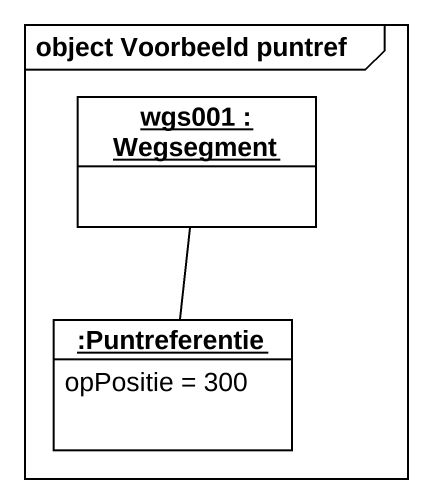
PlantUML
@startuml
mainframe object Voorbeeld puntref
hide circle
hide empty members
object "wgs001 : Wegsegment" as wgs001
object ":Puntreferentie" as Puntreferentie {
  opPositie = 300
}
wgs001 -- Puntreferentie
@enduml
